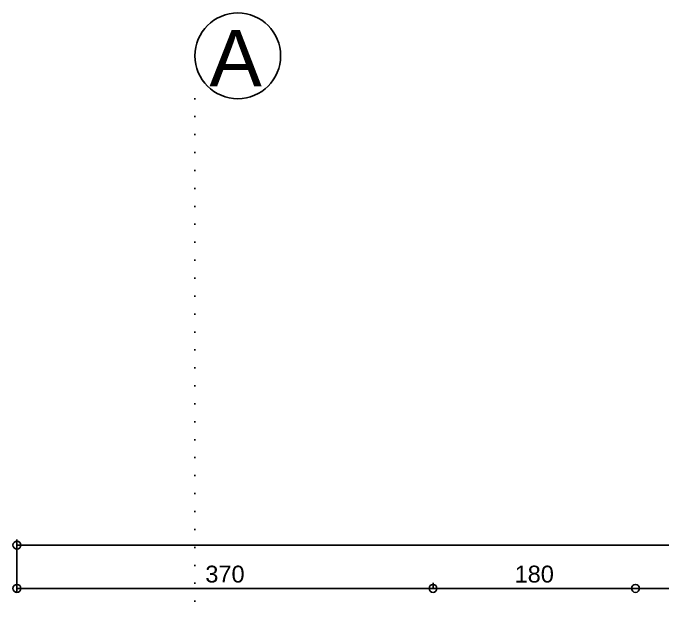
# Model space of a CAD drawing. Header units: millimetres. Extents: x 768 to 14077, y 324 to 18132.
# Drawn here: x 1664 to 2242, y 8793 to 9326 of the extents above; entities that cross this region are included whole.
import ezdxf

# ---------------------------------------------------------------- set-up
doc = ezdxf.new("R2010")
doc.units = ezdxf.units.MM
doc.linetypes.add('DOT2', pattern=[3.175, 0, -3.175])
doc.layers.add('SEM_AKS', color=161, linetype='Continuous')
doc.styles.get("Standard").update_dxf_attribs({"font": 'arial.ttf'})
doc.dimstyles.new('1-50-2', dxfattribs={"dimtxt": 15, "dimasz": 7, "dimexe": 5, "dimexo": 5, "dimgap": 5, "dimtad": 1, "dimdec": 0, "dimtxsty": 'Standard', "dimblk": 'ORIGIN', "dimcen": 5, "dimdle": 7, "dimclrd": 256, "dimclre": 256, "dimclrt": 256, "dimadec": 0, "dimazin": 0, "dimtfac": 1, "dimtdec": 0, "dimtix": 1, "dimtmove": 0, "dimatfit": 3, "dimldrblk": 'ORIGIN', "dimfxl": 1, "dimlwd": -1, "dimlwe": -1, "dimarcsym": 0})

# ---------------------------------------------------------------- blocks, each defined once
blk = doc.blocks.new('_Origin')
at = {"color": 0, "linetype": 'ByBlock', "lineweight": -2}
blk.add_line((0, 0), (-1, 0), dxfattribs=at)
blk.add_circle((0, 0), 0.5, dxfattribs=at)
blk = doc.blocks.new('*D238')
at = {"transparency": 16777216}
for p, q in [((2563.96, 8803.04), (2563.96, 8818.5)), ((2556.96, 8813.5), (2224.94, 8813.5))]:
    blk.add_line(p, q, dxfattribs=at)
at = {"layer": 'Defpoints', "color": 0, "transparency": 16777216}
for p in [(2217.94, 8813.5), (2217.94, 8813.5), (2563.96, 8798.04)]:
    blk.add_point(p, dxfattribs=at)
at = {"transparency": 16777216, "xscale": 7, "yscale": 7, "zscale": 7, "rotation": 180}
blk.add_blockref('_Origin', (2217.94, 8813.5), dxfattribs=at)
at = {"transparency": 16777216, "xscale": 7, "yscale": 7, "zscale": 7}
blk.add_blockref('_Origin', (2563.96, 8813.5), dxfattribs=at)
at = {"transparency": 16777216, "insert": (2390.95, 8826.17), "char_height": 15, "attachment_point": 5}
blk.add_mtext('346', dxfattribs=at)
blk = doc.blocks.new('*D239')
at = {"transparency": 16777216}
for p, q in [((2037.85, 8813.17), (2037.85, 8818.5)), ((2210.94, 8813.5), (2044.85, 8813.5))]:
    blk.add_line(p, q, dxfattribs=at)
at = {"layer": 'Defpoints', "color": 0, "transparency": 16777216}
for p in [(2037.85, 8813.5), (2217.94, 8813.5), (2037.85, 8808.17)]:
    blk.add_point(p, dxfattribs=at)
at = {"transparency": 16777216, "xscale": 7, "yscale": 7, "zscale": 7, "rotation": 180}
blk.add_blockref('_Origin', (2037.85, 8813.5), dxfattribs=at)
at = {"transparency": 16777216, "xscale": 7, "yscale": 7, "zscale": 7}
blk.add_blockref('_Origin', (2217.94, 8813.5), dxfattribs=at)
at = {"transparency": 16777216, "insert": (2127.89, 8826.16), "char_height": 15, "attachment_point": 5}
blk.add_mtext('180', dxfattribs=at)
blk = doc.blocks.new('*D240')
at = {"transparency": 16777216}
for p, q in [((1667.72, 8809.94), (1667.72, 8818.5)), ((2037.85, 8813.17), (2037.85, 8818.5)), ((2030.85, 8813.5), (1674.72, 8813.5))]:
    blk.add_line(p, q, dxfattribs=at)
at = {"layer": 'Defpoints', "color": 0, "transparency": 16777216}
for p in [(1667.72, 8813.5), (1667.72, 8804.94), (2037.85, 8808.17)]:
    blk.add_point(p, dxfattribs=at)
at = {"transparency": 16777216, "xscale": 7, "yscale": 7, "zscale": 7, "rotation": 180}
blk.add_blockref('_Origin', (1667.72, 8813.5), dxfattribs=at)
at = {"transparency": 16777216, "xscale": 7, "yscale": 7, "zscale": 7}
blk.add_blockref('_Origin', (2037.85, 8813.5), dxfattribs=at)
at = {"transparency": 16777216, "insert": (1852.78, 8826.17), "char_height": 15, "attachment_point": 5}
blk.add_mtext('370', dxfattribs=at)
blk = doc.blocks.new('*D241')
at = {"transparency": 16777216}
for p, q in [((1667.72, 8818.5), (1667.72, 8857.03)), ((4750.22, 8818.5), (4750.22, 8857.03)), ((1674.72, 8852.03), (4743.22, 8852.03))]:
    blk.add_line(p, q, dxfattribs=at)
at = {"layer": 'Defpoints', "color": 0, "transparency": 16777216}
for p in [(4750.22, 8852.03), (1667.72, 8813.5), (4750.22, 8813.5)]:
    blk.add_point(p, dxfattribs=at)
at = {"transparency": 16777216, "xscale": 7, "yscale": 7, "zscale": 7, "rotation": 180}
blk.add_blockref('_Origin', (1667.72, 8852.03), dxfattribs=at)
at = {"transparency": 16777216, "xscale": 7, "yscale": 7, "zscale": 7}
blk.add_blockref('_Origin', (4750.22, 8852.03), dxfattribs=at)
at = {"transparency": 16777216, "insert": (3208.97, 8864.69), "char_height": 15, "attachment_point": 5}
blk.add_mtext('3083', dxfattribs=at)

msp = doc.modelspace()

# ---------------------------------------------------------------- linework, layer by layer
at = {"layer": 'SEM_AKS', "linetype": 'DOT2', "ltscale": 5}
msp.add_line((1826.03, 9249.39), (1826.03, 6854.54), dxfattribs=at)
at = {"layer": 'SEM_AKS', "ltscale": 5}
msp.add_circle((1864.17, 9287.53), 38.14, dxfattribs=at)

# ---------------------------------------------------------------- texts
at = {"layer": 'SEM_AKS', "linetype": 'DOT2', "ltscale": 5}
msp.add_text('A', height=50, dxfattribs=at).set_placement((1838.94, 9260.41))

# ---------------------------------------------------------------- dimensions: what is measured, and where the dimension line sits
dim = msp.add_linear_dim(base=(4750.224, 8852.0265), p1=(1667.7151, 8813.5042), p2=(4750.224, 8813.5042), dimstyle='1-50-2')
dim.commit()
dim.dimension.update_dxf_attribs({"geometry": '*D241', "text_midpoint": (3208.9696, 8864.6902)})
for base, p1, p2, picture, middle in [((1667.72, 8813.5), (2037.85, 8808.17), (1667.72, 8804.94), '*D240', (1852.78, 8826.17)), ((2037.85, 8813.5), (2217.94, 8813.5), (2037.85, 8808.17), '*D239', (2127.89, 8826.16)), ((2217.94, 8813.5), (2563.96, 8798.04), (2217.94, 8813.5), '*D238', (2390.95, 8826.17))]:
    dim = msp.add_linear_dim(base=base, p1=p1, p2=p2, dimstyle='1-50-2', override={"dimtmove": 1})
    dim.commit()
    dim.dimension.update_dxf_attribs({"geometry": picture, "text_midpoint": middle})

doc.saveas('drawing.dxf')
